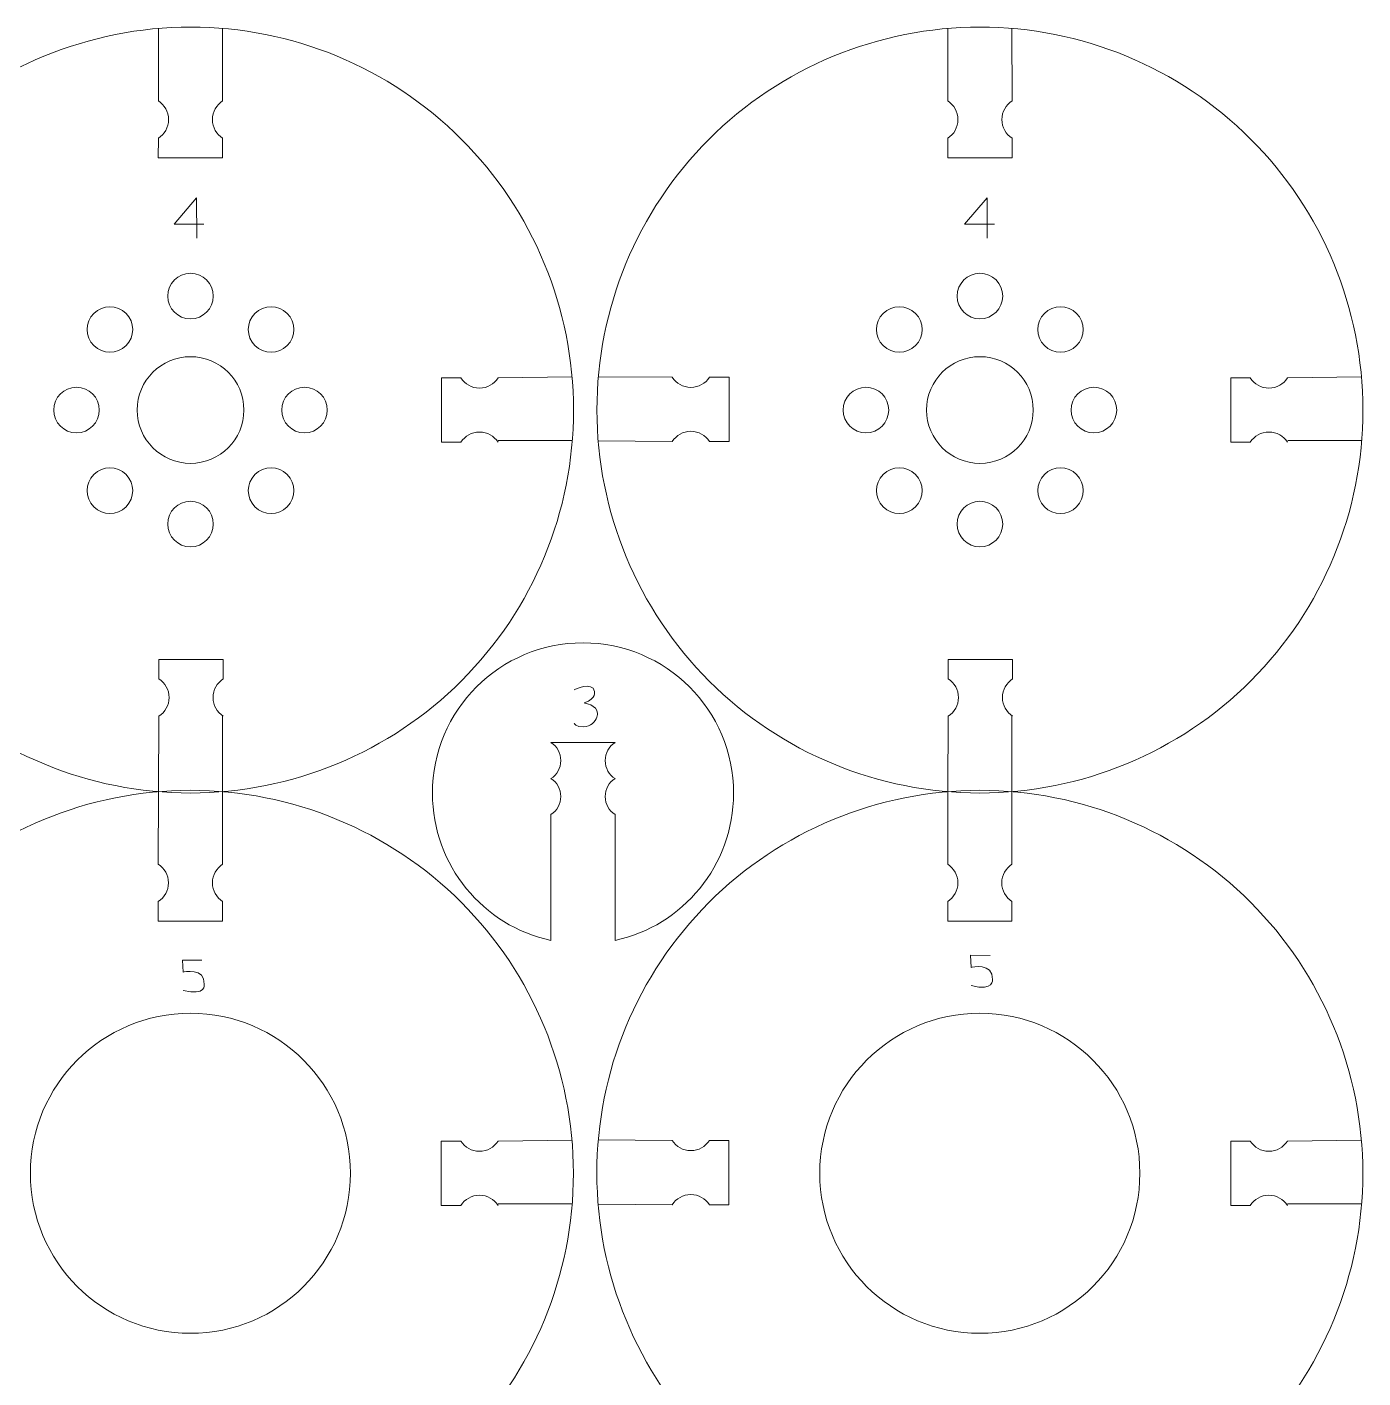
# Model space of a CAD drawing. Header units: centimetres. Extents: x -25 to 25, y -32.5 to 32.5.
# Drawn here: x 1.34 to 7.6, y 14.3 to 20.63 of the extents above; entities that cross this region are included whole.
import ezdxf

# ---------------------------------------------------------------- set-up
doc = ezdxf.new("R2010")
doc.units = ezdxf.units.CM
doc.header["$MEASUREMENT"] = 0
doc.layers.add('Capa 1', color=7, linetype='Continuous')

msp = doc.modelspace()

# ---------------------------------------------------------------- linework, layer by layer
at = {"layer": 'Capa 1', "color": 250, "lineweight": 18}
for centre, major_axis in [((2.10312, 19.3735), (0, 0.10682)), ((5.80242, 19.3735), (0, 0.10682)), ((2.10313, 18.83939), (0, 0.25)), ((5.80243, 18.83939), (0, 0.25))]:
    msp.add_ellipse(centre, major_axis=major_axis, ratio=1, dxfattribs=at)
for points, knots in [([(2.10313, 20.63418), (2.57884, 20.63448), (3.03518, 20.4458), (3.37177, 20.10963), (3.37177, 20.10963), (3.70836, 19.77347), (3.89762, 19.31509), (3.89792, 18.83939), (3.89792, 18.83939), (3.89823, 18.36368), (3.70954, 17.90734), (3.37338, 17.57075), (3.37338, 17.57075), (3.03721, 17.23416), (2.57884, 17.0449), (2.10313, 17.04459), (2.10313, 17.04459), (1.62742, 17.04429), (1.17108, 17.23298), (0.83449, 17.56914), (0.83449, 17.56914), (0.4979, 17.9053), (0.30864, 18.36368), (0.30834, 18.83939), (0.30834, 18.83939), (0.30804, 19.31509), (0.49672, 19.77144), (0.83289, 20.10803), (0.83289, 20.10803), (1.16905, 20.44462), (1.62742, 20.63388), (2.10313, 20.63418)], [0, 0, 0, 0, 0.1111111, 0.1111111, 0.1111111, 0.1111111, 0.2222222, 0.2222222, 0.2222222, 0.2222222, 0.3333333, 0.3333333, 0.3333333, 0.3333333, 0.4444444, 0.4444444, 0.4444444, 0.4444444, 0.5555556, 0.5555556, 0.5555556, 0.5555556, 0.6666667, 0.6666667, 0.6666667, 0.6666667, 0.7777778, 0.7777778, 0.7777778, 0.7777778, 1, 1, 1, 1]), ([(5.80243, 20.63418), (6.27814, 20.63448), (6.73448, 20.4458), (7.07107, 20.10963), (7.07107, 20.10963), (7.40766, 19.77347), (7.59692, 19.31509), (7.59722, 18.83939), (7.59722, 18.83939), (7.59753, 18.36368), (7.40884, 17.90734), (7.07268, 17.57075), (7.07268, 17.57075), (6.73651, 17.23416), (6.27814, 17.0449), (5.80243, 17.04459), (5.80243, 17.04459), (5.32672, 17.04429), (4.87038, 17.23298), (4.53379, 17.56914), (4.53379, 17.56914), (4.1972, 17.9053), (4.00794, 18.36368), (4.00764, 18.83939), (4.00764, 18.83939), (4.00734, 19.31509), (4.19602, 19.77144), (4.53219, 20.10803), (4.53219, 20.10803), (4.86835, 20.44462), (5.32672, 20.63388), (5.80243, 20.63418)], [0, 0, 0, 0, 0.1111111, 0.1111111, 0.1111111, 0.1111111, 0.2222222, 0.2222222, 0.2222222, 0.2222222, 0.3333333, 0.3333333, 0.3333333, 0.3333333, 0.4444444, 0.4444444, 0.4444444, 0.4444444, 0.5555556, 0.5555556, 0.5555556, 0.5555556, 0.6666667, 0.6666667, 0.6666667, 0.6666667, 0.7777778, 0.7777778, 0.7777778, 0.7777778, 1, 1, 1, 1]), ([(1.95242, 20.11331), (1.98112, 20.13174), (2.00014, 20.16393), (2.00014, 20.20057), (2.00014, 20.20057), (2.00014, 20.2372), (1.98112, 20.2694), (1.95242, 20.28782)], [0, 0, 0, 0, 0.3333333, 0.3333333, 0.3333333, 0.3333333, 1, 1, 1, 1]), ([(2.25376, 20.11331), (2.22506, 20.13174), (2.20604, 20.16393), (2.20604, 20.20057), (2.20604, 20.20057), (2.20604, 20.2372), (2.22506, 20.2694), (2.25376, 20.28782)], [0, 0, 0, 0, 0.3333333, 0.3333333, 0.3333333, 0.3333333, 1, 1, 1, 1]), ([(5.65172, 20.11331), (5.68042, 20.13174), (5.69944, 20.16393), (5.69944, 20.20057), (5.69944, 20.20057), (5.69944, 20.2372), (5.68042, 20.2694), (5.65172, 20.28782)], [0, 0, 0, 0, 0.3333333, 0.3333333, 0.3333333, 0.3333333, 1, 1, 1, 1]), ([(5.95306, 20.11331), (5.92436, 20.13174), (5.90534, 20.16393), (5.90534, 20.20057), (5.90534, 20.20057), (5.90534, 20.2372), (5.92436, 20.2694), (5.95306, 20.28782)], [0, 0, 0, 0, 0.3333333, 0.3333333, 0.3333333, 0.3333333, 1, 1, 1, 1]), ([(1.64992, 19.29259), (1.69163, 19.33431), (1.75927, 19.33431), (1.80099, 19.29259), (1.80099, 19.29259), (1.8427, 19.25088), (1.8427, 19.18324), (1.80099, 19.14152), (1.80099, 19.14152), (1.75927, 19.09981), (1.69163, 19.09981), (1.64992, 19.14152), (1.64992, 19.14152), (1.6082, 19.18324), (1.6082, 19.25088), (1.64992, 19.29259)], [0, 0, 0, 0, 0.2, 0.2, 0.2, 0.2, 0.4, 0.4, 0.4, 0.4, 0.6, 0.6, 0.6, 0.6, 1, 1, 1, 1]), ([(2.55633, 19.29259), (2.59805, 19.25088), (2.59805, 19.18324), (2.55633, 19.14152), (2.55633, 19.14152), (2.51462, 19.09981), (2.44698, 19.09981), (2.40526, 19.14152), (2.40526, 19.14152), (2.36355, 19.18324), (2.36355, 19.25088), (2.40526, 19.29259), (2.40526, 19.29259), (2.44698, 19.33431), (2.51462, 19.33431), (2.55633, 19.29259)], [0, 0, 0, 0, 0.2, 0.2, 0.2, 0.2, 0.4, 0.4, 0.4, 0.4, 0.6, 0.6, 0.6, 0.6, 1, 1, 1, 1]), ([(5.34922, 19.29259), (5.39093, 19.33431), (5.45857, 19.33431), (5.50029, 19.29259), (5.50029, 19.29259), (5.542, 19.25088), (5.542, 19.18324), (5.50029, 19.14152), (5.50029, 19.14152), (5.45857, 19.09981), (5.39093, 19.09981), (5.34922, 19.14152), (5.34922, 19.14152), (5.3075, 19.18324), (5.3075, 19.25088), (5.34922, 19.29259)], [0, 0, 0, 0, 0.2, 0.2, 0.2, 0.2, 0.4, 0.4, 0.4, 0.4, 0.6, 0.6, 0.6, 0.6, 1, 1, 1, 1]), ([(6.25563, 19.29259), (6.29735, 19.25088), (6.29735, 19.18324), (6.25563, 19.14152), (6.25563, 19.14152), (6.21392, 19.09981), (6.14628, 19.09981), (6.10456, 19.14152), (6.10456, 19.14152), (6.06285, 19.18324), (6.06285, 19.25088), (6.10456, 19.29259), (6.10456, 19.29259), (6.14628, 19.33431), (6.21392, 19.33431), (6.25563, 19.29259)], [0, 0, 0, 0, 0.2, 0.2, 0.2, 0.2, 0.4, 0.4, 0.4, 0.4, 0.6, 0.6, 0.6, 0.6, 1, 1, 1, 1]), ([(1.46219, 18.83938), (1.46219, 18.89838), (1.51002, 18.94621), (1.56901, 18.94621), (1.56901, 18.94621), (1.62801, 18.94621), (1.67583, 18.89838), (1.67583, 18.83938), (1.67583, 18.83938), (1.67583, 18.78039), (1.62801, 18.73256), (1.56901, 18.73256), (1.56901, 18.73256), (1.51002, 18.73256), (1.46219, 18.78039), (1.46219, 18.83938)], [0, 0, 0, 0, 0.2, 0.2, 0.2, 0.2, 0.4, 0.4, 0.4, 0.4, 0.6, 0.6, 0.6, 0.6, 1, 1, 1, 1]), ([(2.74406, 18.83938), (2.74406, 18.78039), (2.69623, 18.73256), (2.63724, 18.73256), (2.63724, 18.73256), (2.57824, 18.73256), (2.53041, 18.78039), (2.53041, 18.83938), (2.53041, 18.83938), (2.53041, 18.89838), (2.57824, 18.94621), (2.63724, 18.94621), (2.63724, 18.94621), (2.69623, 18.94621), (2.74406, 18.89838), (2.74406, 18.83938)], [0, 0, 0, 0, 0.2, 0.2, 0.2, 0.2, 0.4, 0.4, 0.4, 0.4, 0.6, 0.6, 0.6, 0.6, 1, 1, 1, 1]), ([(3.54468, 18.9901), (3.52625, 18.9614), (3.49406, 18.94238), (3.45742, 18.94238), (3.45742, 18.94238), (3.42079, 18.94238), (3.38859, 18.9614), (3.37017, 18.9901)], [0, 0, 0, 0, 0.3333333, 0.3333333, 0.3333333, 0.3333333, 1, 1, 1, 1]), ([(4.53513, 18.9933), (4.5167, 18.9646), (4.48451, 18.94558), (4.44787, 18.94558), (4.44787, 18.94558), (4.41124, 18.94558), (4.37904, 18.9646), (4.36062, 18.9933)], [0, 0, 0, 0, 0.3333333, 0.3333333, 0.3333333, 0.3333333, 1, 1, 1, 1]), ([(5.16149, 18.83938), (5.16149, 18.89838), (5.20932, 18.94621), (5.26831, 18.94621), (5.26831, 18.94621), (5.32731, 18.94621), (5.37513, 18.89838), (5.37513, 18.83938), (5.37513, 18.83938), (5.37513, 18.78039), (5.32731, 18.73256), (5.26831, 18.73256), (5.26831, 18.73256), (5.20932, 18.73256), (5.16149, 18.78039), (5.16149, 18.83938)], [0, 0, 0, 0, 0.2, 0.2, 0.2, 0.2, 0.4, 0.4, 0.4, 0.4, 0.6, 0.6, 0.6, 0.6, 1, 1, 1, 1]), ([(6.44336, 18.83938), (6.44336, 18.78039), (6.39553, 18.73256), (6.33654, 18.73256), (6.33654, 18.73256), (6.27754, 18.73256), (6.22971, 18.78039), (6.22971, 18.83938), (6.22971, 18.83938), (6.22971, 18.89838), (6.27754, 18.94621), (6.33654, 18.94621), (6.33654, 18.94621), (6.39553, 18.94621), (6.44336, 18.89838), (6.44336, 18.83938)], [0, 0, 0, 0, 0.2, 0.2, 0.2, 0.2, 0.4, 0.4, 0.4, 0.4, 0.6, 0.6, 0.6, 0.6, 1, 1, 1, 1]), ([(7.24398, 18.9901), (7.22555, 18.9614), (7.19336, 18.94238), (7.15672, 18.94238), (7.15672, 18.94238), (7.12009, 18.94238), (7.08789, 18.9614), (7.06947, 18.9901)], [0, 0, 0, 0, 0.3333333, 0.3333333, 0.3333333, 0.3333333, 1, 1, 1, 1]), ([(3.54468, 18.68876), (3.52625, 18.71746), (3.49406, 18.73648), (3.45742, 18.73648), (3.45742, 18.73648), (3.42079, 18.73648), (3.38859, 18.71746), (3.37017, 18.68876)], [0, 0, 0, 0, 0.3333333, 0.3333333, 0.3333333, 0.3333333, 1, 1, 1, 1]), ([(4.53513, 18.69196), (4.5167, 18.72066), (4.48451, 18.73968), (4.44787, 18.73968), (4.44787, 18.73968), (4.41124, 18.73968), (4.37904, 18.72066), (4.36062, 18.69196)], [0, 0, 0, 0, 0.3333333, 0.3333333, 0.3333333, 0.3333333, 1, 1, 1, 1]), ([(7.24398, 18.68876), (7.22555, 18.71746), (7.19336, 18.73648), (7.15672, 18.73648), (7.15672, 18.73648), (7.12009, 18.73648), (7.08789, 18.71746), (7.06947, 18.68876)], [0, 0, 0, 0, 0.3333333, 0.3333333, 0.3333333, 0.3333333, 1, 1, 1, 1]), ([(1.64992, 18.38618), (1.6082, 18.42789), (1.6082, 18.49553), (1.64992, 18.53725), (1.64992, 18.53725), (1.69163, 18.57896), (1.75927, 18.57896), (1.80099, 18.53725), (1.80099, 18.53725), (1.8427, 18.49553), (1.8427, 18.42789), (1.80099, 18.38618), (1.80099, 18.38618), (1.75927, 18.34446), (1.69163, 18.34446), (1.64992, 18.38618)], [0, 0, 0, 0, 0.2, 0.2, 0.2, 0.2, 0.4, 0.4, 0.4, 0.4, 0.6, 0.6, 0.6, 0.6, 1, 1, 1, 1]), ([(2.55633, 18.38618), (2.51462, 18.34446), (2.44698, 18.34446), (2.40526, 18.38618), (2.40526, 18.38618), (2.36355, 18.42789), (2.36355, 18.49553), (2.40526, 18.53725), (2.40526, 18.53725), (2.44698, 18.57896), (2.51462, 18.57896), (2.55633, 18.53725), (2.55633, 18.53725), (2.59805, 18.49553), (2.59805, 18.42789), (2.55633, 18.38618)], [0, 0, 0, 0, 0.2, 0.2, 0.2, 0.2, 0.4, 0.4, 0.4, 0.4, 0.6, 0.6, 0.6, 0.6, 1, 1, 1, 1]), ([(5.34922, 18.38618), (5.3075, 18.42789), (5.3075, 18.49553), (5.34922, 18.53725), (5.34922, 18.53725), (5.39093, 18.57896), (5.45857, 18.57896), (5.50029, 18.53725), (5.50029, 18.53725), (5.542, 18.49553), (5.542, 18.42789), (5.50029, 18.38618), (5.50029, 18.38618), (5.45857, 18.34446), (5.39093, 18.34446), (5.34922, 18.38618)], [0, 0, 0, 0, 0.2, 0.2, 0.2, 0.2, 0.4, 0.4, 0.4, 0.4, 0.6, 0.6, 0.6, 0.6, 1, 1, 1, 1]), ([(6.25563, 18.38618), (6.21392, 18.34446), (6.14628, 18.34446), (6.10456, 18.38618), (6.10456, 18.38618), (6.06285, 18.42789), (6.06285, 18.49553), (6.10456, 18.53725), (6.10456, 18.53725), (6.14628, 18.57896), (6.21392, 18.57896), (6.25563, 18.53725), (6.25563, 18.53725), (6.29735, 18.49553), (6.29735, 18.42789), (6.25563, 18.38618)], [0, 0, 0, 0, 0.2, 0.2, 0.2, 0.2, 0.4, 0.4, 0.4, 0.4, 0.6, 0.6, 0.6, 0.6, 1, 1, 1, 1]), ([(2.10312, 18.19845), (2.04413, 18.19845), (1.9963, 18.24628), (1.9963, 18.30527), (1.9963, 18.30527), (1.9963, 18.36427), (2.04413, 18.41209), (2.10312, 18.41209), (2.10312, 18.41209), (2.16212, 18.41209), (2.20995, 18.36427), (2.20995, 18.30527), (2.20995, 18.30527), (2.20995, 18.24628), (2.16212, 18.19845), (2.10312, 18.19845)], [0, 0, 0, 0, 0.2, 0.2, 0.2, 0.2, 0.4, 0.4, 0.4, 0.4, 0.6, 0.6, 0.6, 0.6, 1, 1, 1, 1]), ([(5.80242, 18.19845), (5.74343, 18.19845), (5.6956, 18.24628), (5.6956, 18.30527), (5.6956, 18.30527), (5.6956, 18.36427), (5.74343, 18.41209), (5.80242, 18.41209), (5.80242, 18.41209), (5.86142, 18.41209), (5.90925, 18.36427), (5.90925, 18.30527), (5.90925, 18.30527), (5.90925, 18.24628), (5.86142, 18.19845), (5.80242, 18.19845)], [0, 0, 0, 0, 0.2, 0.2, 0.2, 0.2, 0.4, 0.4, 0.4, 0.4, 0.6, 0.6, 0.6, 0.6, 1, 1, 1, 1]), ([(1.95496, 17.40469), (1.98366, 17.42312), (2.00268, 17.45531), (2.00268, 17.49195), (2.00268, 17.49195), (2.00268, 17.52858), (1.98366, 17.56078), (1.95496, 17.5792)], [0, 0, 0, 0, 0.3333333, 0.3333333, 0.3333333, 0.3333333, 1, 1, 1, 1]), ([(2.2563, 17.40469), (2.2276, 17.42312), (2.20858, 17.45531), (2.20858, 17.49195), (2.20858, 17.49195), (2.20858, 17.52858), (2.2276, 17.56078), (2.2563, 17.5792)], [0, 0, 0, 0, 0.3333333, 0.3333333, 0.3333333, 0.3333333, 1, 1, 1, 1]), ([(5.65426, 17.40469), (5.68296, 17.42312), (5.70198, 17.45531), (5.70198, 17.49195), (5.70198, 17.49195), (5.70198, 17.52858), (5.68296, 17.56078), (5.65426, 17.5792)], [0, 0, 0, 0, 0.3333333, 0.3333333, 0.3333333, 0.3333333, 1, 1, 1, 1]), ([(5.9556, 17.40469), (5.9269, 17.42312), (5.90788, 17.45531), (5.90788, 17.49195), (5.90788, 17.49195), (5.90788, 17.52858), (5.9269, 17.56078), (5.9556, 17.5792)], [0, 0, 0, 0, 0.3333333, 0.3333333, 0.3333333, 0.3333333, 1, 1, 1, 1]), ([(3.79243, 17.28082), (3.82013, 17.26304), (3.83849, 17.23196), (3.83849, 17.1966), (3.83849, 17.1966), (3.83849, 17.16124), (3.82013, 17.13016), (3.79243, 17.11238)], [0, 0, 0, 0, 0.3333333, 0.3333333, 0.3333333, 0.3333333, 1, 1, 1, 1]), ([(4.09244, 17.28066), (4.06474, 17.26288), (4.04638, 17.2318), (4.04638, 17.19644), (4.04638, 17.19644), (4.04638, 17.16108), (4.06474, 17.13), (4.09244, 17.11222)], [0, 0, 0, 0, 0.3333333, 0.3333333, 0.3333333, 0.3333333, 1, 1, 1, 1]), ([(3.79243, 17.11238), (3.82013, 17.0946), (3.83849, 17.06352), (3.83849, 17.02816), (3.83849, 17.02816), (3.83849, 16.9928), (3.82013, 16.96172), (3.79243, 16.94394)], [0, 0, 0, 0, 0.3333333, 0.3333333, 0.3333333, 0.3333333, 1, 1, 1, 1]), ([(4.09244, 17.11222), (4.06474, 17.09444), (4.04638, 17.06336), (4.04638, 17.028), (4.04638, 17.028), (4.04638, 16.99264), (4.06474, 16.96156), (4.09244, 16.94378)], [0, 0, 0, 0, 0.3333333, 0.3333333, 0.3333333, 0.3333333, 1, 1, 1, 1]), ([(2.10282, 17.05721), (2.57853, 17.05751), (3.03487, 16.86883), (3.37146, 16.53266), (3.37146, 16.53266), (3.70805, 16.1965), (3.89731, 15.73812), (3.89761, 15.26242), (3.89761, 15.26242), (3.89792, 14.78671), (3.70923, 14.33037), (3.37307, 13.99378), (3.37307, 13.99378), (3.0369, 13.65719), (2.57853, 13.46793), (2.10282, 13.46762), (2.10282, 13.46762), (1.62711, 13.46732), (1.17077, 13.65601), (0.83418, 13.99217), (0.83418, 13.99217), (0.49759, 14.32833), (0.30833, 14.78671), (0.30803, 15.26242), (0.30803, 15.26242), (0.30773, 15.73812), (0.49641, 16.19447), (0.83258, 16.53106), (0.83258, 16.53106), (1.16874, 16.86765), (1.62711, 17.05691), (2.10282, 17.05721)], [0, 0, 0, 0, 0.1111111, 0.1111111, 0.1111111, 0.1111111, 0.2222222, 0.2222222, 0.2222222, 0.2222222, 0.3333333, 0.3333333, 0.3333333, 0.3333333, 0.4444444, 0.4444444, 0.4444444, 0.4444444, 0.5555556, 0.5555556, 0.5555556, 0.5555556, 0.6666667, 0.6666667, 0.6666667, 0.6666667, 0.7777778, 0.7777778, 0.7777778, 0.7777778, 1, 1, 1, 1]), ([(5.80212, 17.05721), (6.27783, 17.05751), (6.73417, 16.86883), (7.07076, 16.53266), (7.07076, 16.53266), (7.40735, 16.1965), (7.59661, 15.73812), (7.59691, 15.26242), (7.59691, 15.26242), (7.59722, 14.78671), (7.40853, 14.33037), (7.07237, 13.99378), (7.07237, 13.99378), (6.7362, 13.65719), (6.27783, 13.46793), (5.80212, 13.46762), (5.80212, 13.46762), (5.32641, 13.46732), (4.87007, 13.65601), (4.53348, 13.99217), (4.53348, 13.99217), (4.19689, 14.32833), (4.00763, 14.78671), (4.00733, 15.26242), (4.00733, 15.26242), (4.00703, 15.73812), (4.19571, 16.19447), (4.53188, 16.53106), (4.53188, 16.53106), (4.86804, 16.86765), (5.32641, 17.05691), (5.80212, 17.05721)], [0, 0, 0, 0, 0.1111111, 0.1111111, 0.1111111, 0.1111111, 0.2222222, 0.2222222, 0.2222222, 0.2222222, 0.3333333, 0.3333333, 0.3333333, 0.3333333, 0.4444444, 0.4444444, 0.4444444, 0.4444444, 0.5555556, 0.5555556, 0.5555556, 0.5555556, 0.6666667, 0.6666667, 0.6666667, 0.6666667, 0.7777778, 0.7777778, 0.7777778, 0.7777778, 1, 1, 1, 1]), ([(1.95211, 16.53634), (1.98081, 16.55477), (1.99983, 16.58696), (1.99983, 16.6236), (1.99983, 16.6236), (1.99983, 16.66023), (1.98081, 16.69243), (1.95211, 16.71085)], [0, 0, 0, 0, 0.3333333, 0.3333333, 0.3333333, 0.3333333, 1, 1, 1, 1]), ([(2.25345, 16.53634), (2.22475, 16.55477), (2.20573, 16.58696), (2.20573, 16.6236), (2.20573, 16.6236), (2.20573, 16.66023), (2.22475, 16.69243), (2.25345, 16.71085)], [0, 0, 0, 0, 0.3333333, 0.3333333, 0.3333333, 0.3333333, 1, 1, 1, 1]), ([(5.65141, 16.53634), (5.68011, 16.55477), (5.69913, 16.58696), (5.69913, 16.6236), (5.69913, 16.6236), (5.69913, 16.66023), (5.68011, 16.69243), (5.65141, 16.71085)], [0, 0, 0, 0, 0.3333333, 0.3333333, 0.3333333, 0.3333333, 1, 1, 1, 1]), ([(5.95275, 16.53634), (5.92405, 16.55477), (5.90503, 16.58696), (5.90503, 16.6236), (5.90503, 16.6236), (5.90503, 16.66023), (5.92405, 16.69243), (5.95275, 16.71085)], [0, 0, 0, 0, 0.3333333, 0.3333333, 0.3333333, 0.3333333, 1, 1, 1, 1]), ([(2.10267, 16.01246), (2.51688, 16.01246), (2.85267, 15.67668), (2.85267, 15.26246), (2.85267, 15.26246), (2.85267, 14.84824), (2.51688, 14.51246), (2.10267, 14.51246), (2.10267, 14.51246), (1.68846, 14.51246), (1.35267, 14.84824), (1.35267, 15.26246), (1.35267, 15.26246), (1.35267, 15.67668), (1.68846, 16.01246), (2.10267, 16.01246)], [0, 0, 0, 0, 0.2, 0.2, 0.2, 0.2, 0.4, 0.4, 0.4, 0.4, 0.6, 0.6, 0.6, 0.6, 1, 1, 1, 1]), ([(5.80197, 16.01246), (6.21618, 16.01246), (6.55197, 15.67668), (6.55197, 15.26246), (6.55197, 15.26246), (6.55197, 14.84824), (6.21618, 14.51246), (5.80197, 14.51246), (5.80197, 14.51246), (5.38776, 14.51246), (5.05197, 14.84824), (5.05197, 15.26246), (5.05197, 15.26246), (5.05197, 15.67668), (5.38776, 16.01246), (5.80197, 16.01246)], [0, 0, 0, 0, 0.2, 0.2, 0.2, 0.2, 0.4, 0.4, 0.4, 0.4, 0.6, 0.6, 0.6, 0.6, 1, 1, 1, 1]), ([(3.54437, 15.41313), (3.52594, 15.38443), (3.49375, 15.36541), (3.45711, 15.36541), (3.45711, 15.36541), (3.42048, 15.36541), (3.38828, 15.38443), (3.36986, 15.41313)], [0, 0, 0, 0, 0.3333333, 0.3333333, 0.3333333, 0.3333333, 1, 1, 1, 1]), ([(4.53482, 15.41633), (4.51639, 15.38763), (4.4842, 15.36861), (4.44756, 15.36861), (4.44756, 15.36861), (4.41093, 15.36861), (4.37873, 15.38763), (4.36031, 15.41633)], [0, 0, 0, 0, 0.3333333, 0.3333333, 0.3333333, 0.3333333, 1, 1, 1, 1]), ([(7.24367, 15.41313), (7.22524, 15.38443), (7.19305, 15.36541), (7.15641, 15.36541), (7.15641, 15.36541), (7.11978, 15.36541), (7.08758, 15.38443), (7.06916, 15.41313)], [0, 0, 0, 0, 0.3333333, 0.3333333, 0.3333333, 0.3333333, 1, 1, 1, 1]), ([(3.54437, 15.11179), (3.52594, 15.14049), (3.49375, 15.15951), (3.45711, 15.15951), (3.45711, 15.15951), (3.42048, 15.15951), (3.38828, 15.14049), (3.36986, 15.11179)], [0, 0, 0, 0, 0.3333333, 0.3333333, 0.3333333, 0.3333333, 1, 1, 1, 1]), ([(4.53482, 15.11499), (4.51639, 15.14369), (4.4842, 15.16271), (4.44756, 15.16271), (4.44756, 15.16271), (4.41093, 15.16271), (4.37873, 15.14369), (4.36031, 15.11499)], [0, 0, 0, 0, 0.3333333, 0.3333333, 0.3333333, 0.3333333, 1, 1, 1, 1]), ([(7.24367, 15.11179), (7.22524, 15.14049), (7.19305, 15.15951), (7.15641, 15.15951), (7.15641, 15.15951), (7.11978, 15.15951), (7.08758, 15.14049), (7.06916, 15.11179)], [0, 0, 0, 0, 0.3333333, 0.3333333, 0.3333333, 0.3333333, 1, 1, 1, 1])]:
    msp.add_open_spline(points, degree=3, knots=knots, dxfattribs=at)
at = {"layer": 'Capa 1', "color": 250, "lineweight": 9}
for points in [[(1.95242, 20.28782), (1.95242, 20.28782), (1.9528, 20.62781), (1.9528, 20.62781)], [(2.2532, 20.62799), (2.2532, 20.62799), (2.25376, 20.28782), (2.25376, 20.28782)], [(5.65172, 20.28782), (5.65172, 20.28782), (5.6521, 20.62781), (5.6521, 20.62781)], [(5.9525, 20.62799), (5.9525, 20.62799), (5.95306, 20.28782), (5.95306, 20.28782)], [(3.54468, 18.9901), (3.54468, 18.9901), (3.89096, 18.99449), (3.89096, 18.99449)], [(4.01419, 18.99543), (4.01419, 18.99543), (4.36062, 18.9933), (4.36062, 18.9933)], [(7.24398, 18.9901), (7.24398, 18.9901), (7.59026, 18.99449), (7.59026, 18.99449)], [(3.89212, 18.69637), (3.89212, 18.69637), (3.54547, 18.69657), (3.54547, 18.69657)], [(4.36062, 18.69196), (4.36062, 18.69196), (4.01343, 18.69503), (4.01343, 18.69503)], [(7.59142, 18.69637), (7.59142, 18.69637), (7.24477, 18.69657), (7.24477, 18.69657)], [(1.95353, 17.05079), (1.95353, 17.05079), (1.95496, 17.40469), (1.95496, 17.40469)], [(2.25269, 17.40711), (2.25269, 17.40711), (2.25289, 17.05102), (2.25289, 17.05102)], [(5.65283, 17.05079), (5.65283, 17.05079), (5.65426, 17.40469), (5.65426, 17.40469)], [(5.95199, 17.40711), (5.95199, 17.40711), (5.95219, 17.05102), (5.95219, 17.05102)], [(4.09244, 17.28066), (4.09244, 17.28066), (3.79243, 17.28082), (3.79243, 17.28082)], [(1.95211, 16.71085), (1.95211, 16.71085), (1.95249, 17.05084), (1.95249, 17.05084)], [(2.25289, 17.05102), (2.25289, 17.05102), (2.25345, 16.71085), (2.25345, 16.71085)], [(5.65141, 16.71085), (5.65141, 16.71085), (5.65179, 17.05084), (5.65179, 17.05084)], [(5.95219, 17.05102), (5.95219, 17.05102), (5.95275, 16.71085), (5.95275, 16.71085)], [(3.54437, 15.41313), (3.54437, 15.41313), (3.89065, 15.41752), (3.89065, 15.41752)], [(4.01388, 15.41846), (4.01388, 15.41846), (4.36031, 15.41633), (4.36031, 15.41633)], [(7.24367, 15.41313), (7.24367, 15.41313), (7.58995, 15.41752), (7.58995, 15.41752)], [(3.89181, 15.1194), (3.89181, 15.1194), (3.54516, 15.1196), (3.54516, 15.1196)], [(4.36031, 15.11499), (4.36031, 15.11499), (4.01312, 15.11806), (4.01312, 15.11806)], [(7.59111, 15.1194), (7.59111, 15.1194), (7.24446, 15.1196), (7.24446, 15.1196)]]:
    msp.add_open_spline(points, degree=3, dxfattribs=at)
for points, knots in [([(1.95242, 20.1133), (1.95242, 20.1133), (1.95231, 20.0217), (1.95231, 20.0217), (1.95231, 20.0217), (1.95231, 20.0217), (2.25376, 20.0217), (2.25376, 20.0217), (2.25376, 20.0217), (2.25376, 20.0217), (2.25376, 20.11332), (2.25376, 20.11332)], [0, 0, 0, 0, 0.25, 0.25, 0.25, 0.25, 0.5, 0.5, 0.5, 0.5, 1, 1, 1, 1]), ([(5.65172, 20.1133), (5.65172, 20.1133), (5.65161, 20.0217), (5.65161, 20.0217), (5.65161, 20.0217), (5.65161, 20.0217), (5.95306, 20.0217), (5.95306, 20.0217), (5.95306, 20.0217), (5.95306, 20.0217), (5.95306, 20.11332), (5.95306, 20.11332)], [0, 0, 0, 0, 0.25, 0.25, 0.25, 0.25, 0.5, 0.5, 0.5, 0.5, 1, 1, 1, 1]), ([(3.37017, 18.9901), (3.37017, 18.9901), (3.27857, 18.99021), (3.27857, 18.99021), (3.27857, 18.99021), (3.27857, 18.99021), (3.27857, 18.68876), (3.27857, 18.68876), (3.27857, 18.68876), (3.27857, 18.68876), (3.37019, 18.68876), (3.37019, 18.68876)], [0, 0, 0, 0, 0.25, 0.25, 0.25, 0.25, 0.5, 0.5, 0.5, 0.5, 1, 1, 1, 1]), ([(4.53513, 18.9933), (4.53513, 18.9933), (4.62673, 18.99341), (4.62673, 18.99341), (4.62673, 18.99341), (4.62673, 18.99341), (4.62673, 18.69196), (4.62673, 18.69196), (4.62673, 18.69196), (4.62673, 18.69196), (4.53511, 18.69196), (4.53511, 18.69196)], [0, 0, 0, 0, 0.25, 0.25, 0.25, 0.25, 0.5, 0.5, 0.5, 0.5, 1, 1, 1, 1]), ([(7.06947, 18.9901), (7.06947, 18.9901), (6.97787, 18.99021), (6.97787, 18.99021), (6.97787, 18.99021), (6.97787, 18.99021), (6.97787, 18.68876), (6.97787, 18.68876), (6.97787, 18.68876), (6.97787, 18.68876), (7.06949, 18.68876), (7.06949, 18.68876)], [0, 0, 0, 0, 0.25, 0.25, 0.25, 0.25, 0.5, 0.5, 0.5, 0.5, 1, 1, 1, 1]), ([(3.79243, 16.94394), (3.79243, 16.94394), (3.79243, 16.35341), (3.79243, 16.35341), (3.79243, 16.35341), (3.47483, 16.42218), (3.23687, 16.70474), (3.23687, 17.04293), (3.23687, 17.04293), (3.23687, 17.43261), (3.55276, 17.74849), (3.94243, 17.74849), (3.94243, 17.74849), (4.3321, 17.74849), (4.64799, 17.43261), (4.64799, 17.04293), (4.64799, 17.04293), (4.64799, 16.70474), (4.41003, 16.42217), (4.09243, 16.35341), (4.09243, 16.35341), (4.09243, 16.35341), (4.09244, 16.94378), (4.09244, 16.94378)], [0, 0, 0, 0, 0.1428571, 0.1428571, 0.1428571, 0.1428571, 0.2857143, 0.2857143, 0.2857143, 0.2857143, 0.4285714, 0.4285714, 0.4285714, 0.4285714, 0.5714286, 0.5714286, 0.5714286, 0.5714286, 0.7142857, 0.7142857, 0.7142857, 0.7142857, 1, 1, 1, 1]), ([(1.95496, 17.57922), (1.95496, 17.57922), (1.95485, 17.67082), (1.95485, 17.67082), (1.95485, 17.67082), (1.95485, 17.67082), (2.2563, 17.67082), (2.2563, 17.67082), (2.2563, 17.67082), (2.2563, 17.67082), (2.2563, 17.5792), (2.2563, 17.5792)], [0, 0, 0, 0, 0.25, 0.25, 0.25, 0.25, 0.5, 0.5, 0.5, 0.5, 1, 1, 1, 1]), ([(5.65426, 17.57922), (5.65426, 17.57922), (5.65415, 17.67082), (5.65415, 17.67082), (5.65415, 17.67082), (5.65415, 17.67082), (5.9556, 17.67082), (5.9556, 17.67082), (5.9556, 17.67082), (5.9556, 17.67082), (5.9556, 17.5792), (5.9556, 17.5792)], [0, 0, 0, 0, 0.25, 0.25, 0.25, 0.25, 0.5, 0.5, 0.5, 0.5, 1, 1, 1, 1]), ([(1.95211, 16.53633), (1.95211, 16.53633), (1.952, 16.44473), (1.952, 16.44473), (1.952, 16.44473), (1.952, 16.44473), (2.25345, 16.44473), (2.25345, 16.44473), (2.25345, 16.44473), (2.25345, 16.44473), (2.25345, 16.53635), (2.25345, 16.53635)], [0, 0, 0, 0, 0.25, 0.25, 0.25, 0.25, 0.5, 0.5, 0.5, 0.5, 1, 1, 1, 1]), ([(5.65141, 16.53633), (5.65141, 16.53633), (5.6513, 16.44473), (5.6513, 16.44473), (5.6513, 16.44473), (5.6513, 16.44473), (5.95275, 16.44473), (5.95275, 16.44473), (5.95275, 16.44473), (5.95275, 16.44473), (5.95275, 16.53635), (5.95275, 16.53635)], [0, 0, 0, 0, 0.25, 0.25, 0.25, 0.25, 0.5, 0.5, 0.5, 0.5, 1, 1, 1, 1]), ([(3.36986, 15.41313), (3.36986, 15.41313), (3.27826, 15.41324), (3.27826, 15.41324), (3.27826, 15.41324), (3.27826, 15.41324), (3.27826, 15.11179), (3.27826, 15.11179), (3.27826, 15.11179), (3.27826, 15.11179), (3.36988, 15.11179), (3.36988, 15.11179)], [0, 0, 0, 0, 0.25, 0.25, 0.25, 0.25, 0.5, 0.5, 0.5, 0.5, 1, 1, 1, 1]), ([(4.53482, 15.41633), (4.53482, 15.41633), (4.62642, 15.41644), (4.62642, 15.41644), (4.62642, 15.41644), (4.62642, 15.41644), (4.62642, 15.11499), (4.62642, 15.11499), (4.62642, 15.11499), (4.62642, 15.11499), (4.5348, 15.11499), (4.5348, 15.11499)], [0, 0, 0, 0, 0.25, 0.25, 0.25, 0.25, 0.5, 0.5, 0.5, 0.5, 1, 1, 1, 1]), ([(7.06916, 15.41313), (7.06916, 15.41313), (6.97756, 15.41324), (6.97756, 15.41324), (6.97756, 15.41324), (6.97756, 15.41324), (6.97756, 15.11179), (6.97756, 15.11179), (6.97756, 15.11179), (6.97756, 15.11179), (7.06918, 15.11179), (7.06918, 15.11179)], [0, 0, 0, 0, 0.25, 0.25, 0.25, 0.25, 0.5, 0.5, 0.5, 0.5, 1, 1, 1, 1])]:
    msp.add_open_spline(points, degree=3, knots=knots, dxfattribs=at)
at = {"layer": 'Capa 1', "color": 22, "lineweight": 5}
for points, knots in [([(2.16627, 19.70977), (2.16627, 19.70977), (2.02661, 19.70977), (2.02661, 19.70977), (2.02661, 19.70977), (2.02661, 19.70977), (2.13166, 19.83338), (2.13166, 19.83338), (2.13166, 19.83338), (2.13166, 19.83338), (2.13287, 19.64547), (2.13287, 19.64547)], [0, 0, 0, 0, 0.25, 0.25, 0.25, 0.25, 0.5, 0.5, 0.5, 0.5, 1, 1, 1, 1]), ([(5.87045, 19.70977), (5.87045, 19.70977), (5.73079, 19.70977), (5.73079, 19.70977), (5.73079, 19.70977), (5.73079, 19.70977), (5.83584, 19.83338), (5.83584, 19.83338), (5.83584, 19.83338), (5.83584, 19.83338), (5.83705, 19.64547), (5.83705, 19.64547)], [0, 0, 0, 0, 0.25, 0.25, 0.25, 0.25, 0.5, 0.5, 0.5, 0.5, 1, 1, 1, 1]), ([(3.90088, 17.37132), (3.90088, 17.37132), (3.90811, 17.35284), (3.94416, 17.35404), (3.94416, 17.35404), (3.96287, 17.35466), (3.97627, 17.36135), (3.98599, 17.369), (3.98599, 17.369), (4.00969, 17.3877), (4.01091, 17.41674), (4.01091, 17.41674), (4.01091, 17.41674), (4.00969, 17.45845), (3.94847, 17.46649), (3.94847, 17.46649), (3.94847, 17.46649), (4.00843, 17.48878), (3.99606, 17.52091), (3.99606, 17.52091), (3.99606, 17.52091), (3.98742, 17.57034), (3.90088, 17.52835), (3.90088, 17.52835)], [0, 0, 0, 0, 0.1428571, 0.1428571, 0.1428571, 0.1428571, 0.2857143, 0.2857143, 0.2857143, 0.2857143, 0.4285714, 0.4285714, 0.4285714, 0.4285714, 0.5714286, 0.5714286, 0.5714286, 0.5714286, 0.7142857, 0.7142857, 0.7142857, 0.7142857, 1, 1, 1, 1]), ([(5.85014, 16.28344), (5.85014, 16.28344), (5.75867, 16.28399), (5.75867, 16.28399), (5.75867, 16.28399), (5.75867, 16.28399), (5.76196, 16.22761), (5.76196, 16.22761)], [0, 0, 0, 0, 0.3333333, 0.3333333, 0.3333333, 0.3333333, 1, 1, 1, 1]), ([(2.15639, 16.2611), (2.15639, 16.2611), (2.06492, 16.26165), (2.06492, 16.26165), (2.06492, 16.26165), (2.06492, 16.26165), (2.06821, 16.20527), (2.06821, 16.20527)], [0, 0, 0, 0, 0.3333333, 0.3333333, 0.3333333, 0.3333333, 1, 1, 1, 1]), ([(2.06821, 16.20527), (2.06821, 16.20527), (2.1733, 16.22933), (2.16712, 16.1481), (2.16712, 16.1481), (2.16712, 16.1481), (2.17823, 16.09241), (2.06821, 16.11962)], [0, 0, 0, 0, 0.3333333, 0.3333333, 0.3333333, 0.3333333, 1, 1, 1, 1]), ([(5.76196, 16.22761), (5.76196, 16.22761), (5.86705, 16.25167), (5.86087, 16.17044), (5.86087, 16.17044), (5.86087, 16.17044), (5.87198, 16.11475), (5.76196, 16.14196)], [0, 0, 0, 0, 0.3333333, 0.3333333, 0.3333333, 0.3333333, 1, 1, 1, 1])]:
    msp.add_open_spline(points, degree=3, knots=knots, dxfattribs=at)

doc.saveas('drawing.dxf')
